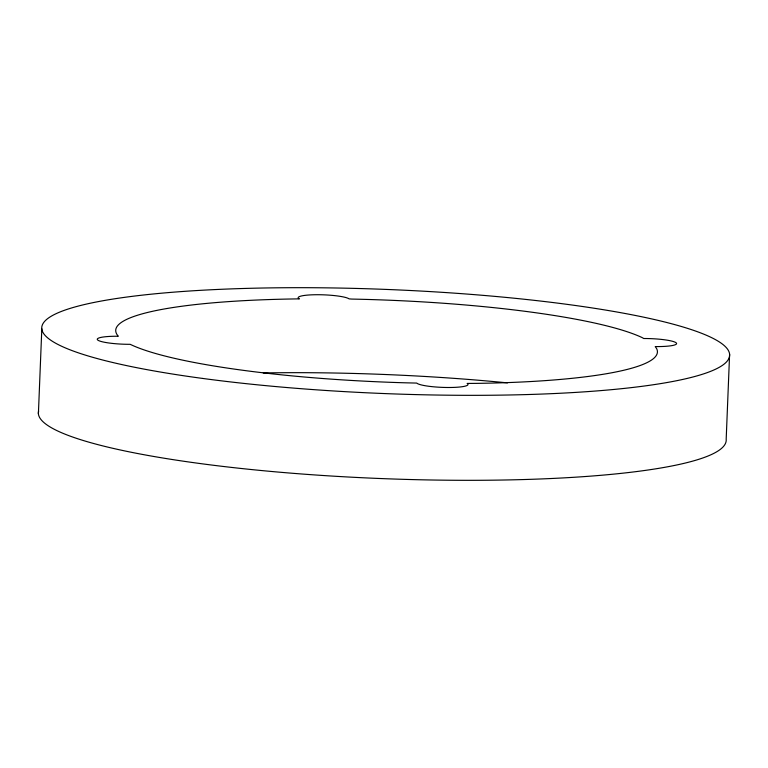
<?xml version="1.0" encoding="UTF-8"?>
<svg xmlns="http://www.w3.org/2000/svg" width="768" height="768" viewBox="0 0 768 768"><rect width="100%" height="100%" fill="white"/><g stroke="black" fill="none" stroke-linecap="round" stroke-linejoin="round"><path stroke-width="1.15" d="M38.4 413.779L41.818 328.781M729.6 354.221L726.182 439.219A344.198 52.061 2.3 0 1 378.403 478.445A344.198 52.061 2.3 0 1 38.602 411.053M263.242 372.941A344.198 52.061 2.3 0 1 507.494 382.877M299.165 298.858L296.774 298.906A271.056 41.002 2.3 0 0 117.955 335.856L118.349 336.259L117.322 336.25A25.814 3.907 2.3 0 0 98.064 340.272A25.814 3.907 2.3 0 0 130.099 344.314L131.04 344.717A271.056 41.002 2.3 0 0 407.165 382.858L416.746 383.078A25.814 3.907 2.3 0 0 447.571 387.494A25.814 3.907 2.3 0 0 467.146 383.434L476.362 383.376A271.056 41.002 2.3 0 0 656.63 348.614L655.219 346.57A25.814 3.907 2.3 0 0 675.955 342.672A25.814 3.907 2.3 0 0 643.766 338.515L642.096 337.565A271.056 41.002 2.3 0 0 351.859 299.078L349.123 298.877A25.814 3.907 2.3 0 0 317.578 294.72A25.814 3.907 2.3 0 0 299.165 298.858M202.694 378.442A344.198 52.061 2.3 0 0 729.398 356.947A344.198 52.061 2.3 0 0 225.024 289.133A344.198 52.061 2.3 0 0 202.694 378.442"/></g></svg>
